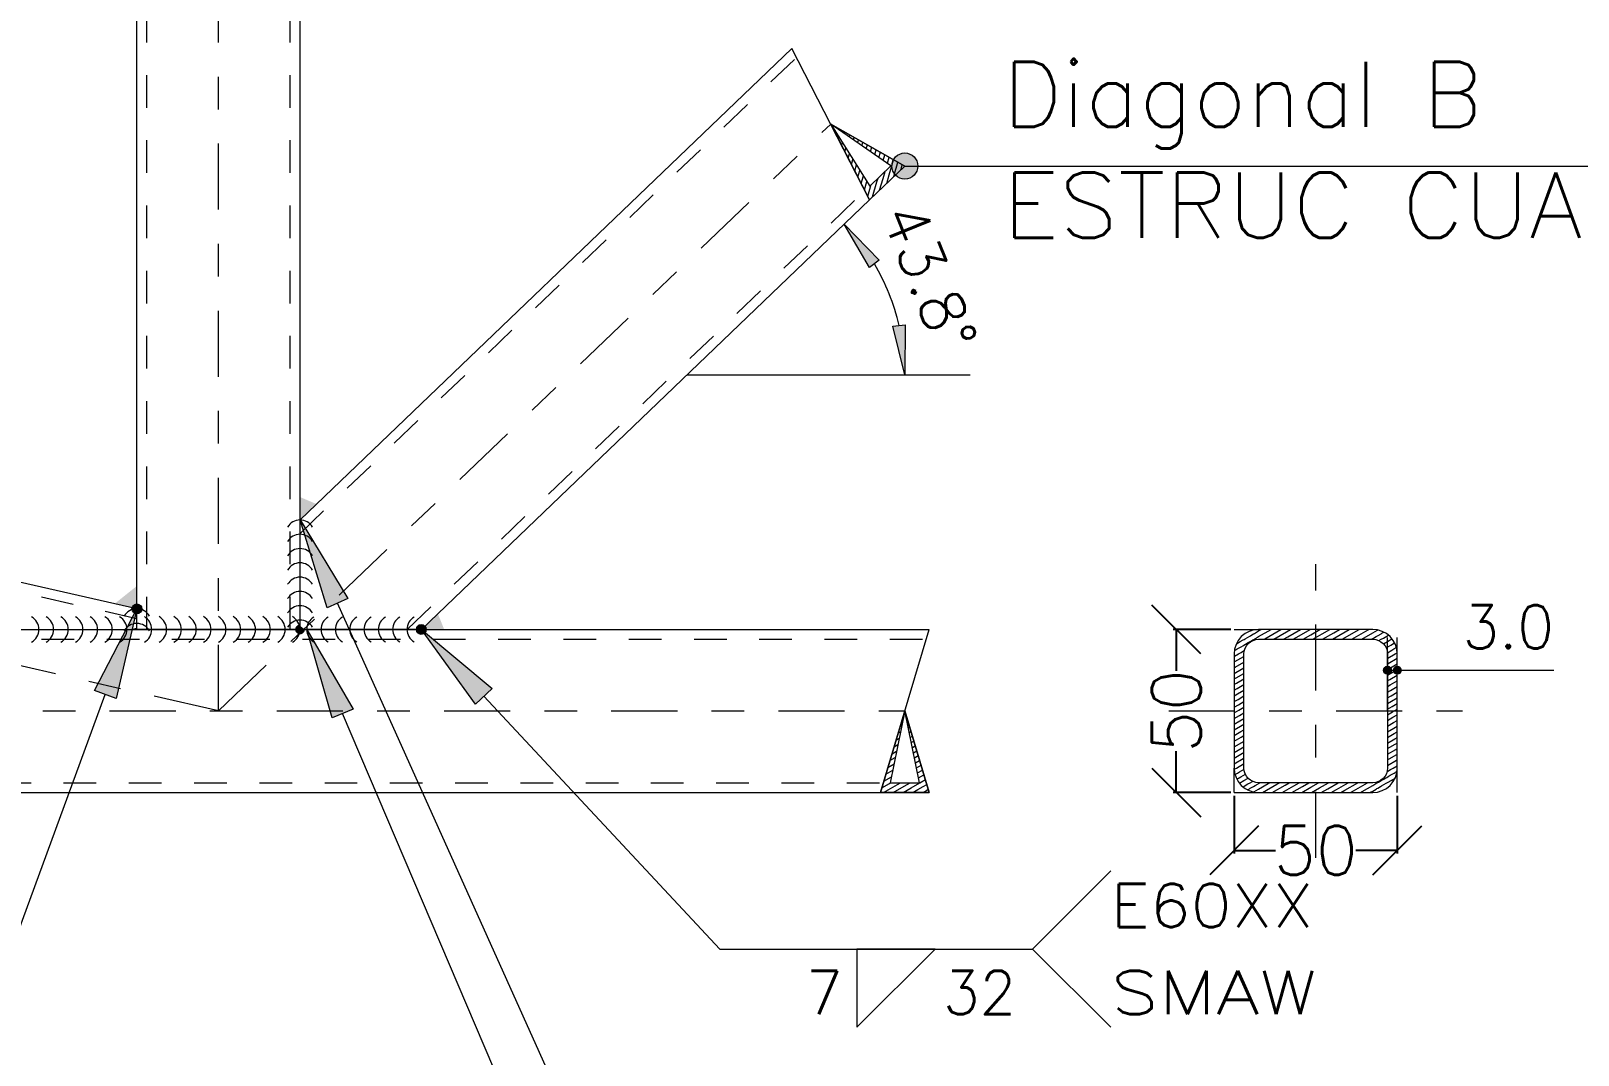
# Model space of a CAD drawing. Header units: millimetres. Extents: x 3028.5 to 3057.3, y 108.4 to 144.6.
# Drawn here: x 3049.861 to 3054.602, y 132.248 to 135.388 of the extents above; entities that cross this region are included whole.
import ezdxf
from ezdxf.enums import TextEntityAlignment as Align

# ---------------------------------------------------------------- set-up
doc = ezdxf.new("R2010")
doc.units = ezdxf.units.MM
doc.linetypes.add('CYPE_PUNTO', pattern=[0.075, 0, -0.075])
doc.linetypes.add('CYPE_RAYAPUNTO', pattern=[0.4125, 0.2025, -0.105, 0, -0.105])
for name, color, linetype, lineweight in [('COTAS', 202, 'Continuous', 13), ('EJES', 42, 'CYPE_RAYAPUNTO', 0), ('LINEAS_DE_PROLONGACION_DE_COTAS', 8, 'CYPE_PUNTO', 9), ('LINEAS_OCULTAS', 8, 'CYPE_PUNTO', 9), ('PERFILES', 7, 'Continuous', 9), ('SIMBOLOS_UTILIZADOS_EN_LAS_SOLDADURAS', 140, 'Continuous', 0), ('SOLDADURAS', 150, 'Continuous', 0), ('SOMBREADOS', 8, 'Continuous', 9), ('TEXTOS', 2, 'Continuous', 9)]:
    doc.layers.add(name, color=color, linetype=linetype, lineweight=lineweight)
doc.styles.add('CYPETXT_0.04_romans', font='romans__.ttf', dxfattribs={"height": 0.15})
doc.styles.add('CYPETXT_romans', font='romans__.ttf', dxfattribs={"height": 0.2})
doc.dimstyles.new('cype_oblique', dxfattribs={"dimtxt": 0.15, "dimasz": 0.15, "dimexe": 0.01, "dimexo": 0.01, "dimgap": 0, "dimtad": 0, "dimdec": 4, "dimzin": 0, "dimdsep": 46, "dimtxsty": 'CYPETXT_0.04_romans', "dimblk1": 'OBLIQUE', "dimblk2": 'OBLIQUE', "dimsah": 1, "dimcen": 0.09, "dimadec": 0, "dimazin": 0, "dimtfac": 1, "dimtdec": 4, "dimtofl": 0, "dimtmove": 2, "dimatfit": 3, "dimfxl": 1, "dimtolj": 1, "dimtzin": 0, "dimarcsym": 0})

# ---------------------------------------------------------------- blocks, each defined once
blk = doc.blocks.new('_OBLIQUE')
at = {"color": 0, "linetype": 'ByBlock', "lineweight": -2}
blk.add_line((-0.5, -0.5), (0.5, 0.5), dxfattribs=at)
blk = doc.blocks.new('*D3052')
at = {"layer": 'COTAS', "color": 0, "lineweight": -2, "transparency": 16777216}
for p, q in [((3053.5484, 133.0428), (3053.5484, 132.8655)), ((3054.0484, 133.0428), (3054.0484, 132.8655)), ((3053.5484, 132.8755), (3053.6752, 132.8755)), ((3054.0484, 132.8755), (3053.9216, 132.8755))]:
    blk.add_line(p, q, dxfattribs=at)
at = {"layer": 'Defpoints', "color": 0, "transparency": 16777216}
for p in [(3053.5484, 133.0528), (3054.0484, 133.0528), (3054.0484, 132.8755)]:
    blk.add_point(p, dxfattribs=at)
at = {"layer": 'COTAS', "color": 0, "lineweight": -2, "transparency": 16777216, "xscale": 0.15, "yscale": 0.15, "zscale": 0.15, "rotation": 180}
blk.add_blockref('_OBLIQUE', (3053.5484, 132.8755), dxfattribs=at)
at = {"layer": 'COTAS', "color": 0, "lineweight": -2, "transparency": 16777216, "xscale": 0.15, "yscale": 0.15, "zscale": 0.15}
blk.add_blockref('_OBLIQUE', (3054.0484, 132.8755), dxfattribs=at)
at = {"layer": 'COTAS', "color": 0, "transparency": 16777216, "insert": (3053.7984, 132.8755), "char_height": 0.15, "attachment_point": 5, "style": 'CYPETXT_0.04_romans'}
blk.add_mtext('\\A1;50', dxfattribs=at)
blk = doc.blocks.new('*D3053')
at = {"layer": 'COTAS', "color": 0, "lineweight": -2, "transparency": 16777216}
for p, q in [((3053.5384, 133.5528), (3053.3611, 133.5528)), ((3053.3711, 133.5528), (3053.3711, 133.426)), ((3053.3711, 133.0528), (3053.3711, 133.1796)), ((3053.5384, 133.0528), (3053.3611, 133.0528))]:
    blk.add_line(p, q, dxfattribs=at)
at = {"layer": 'Defpoints', "color": 0, "transparency": 16777216}
for p in [(3053.5484, 133.5528), (3053.3711, 133.0528), (3053.5484, 133.0528)]:
    blk.add_point(p, dxfattribs=at)
at = {"layer": 'COTAS', "color": 0, "lineweight": -2, "transparency": 16777216, "xscale": 0.15, "yscale": 0.15, "zscale": 0.15}
for p, rotation in [((3053.3711, 133.5528), 90), ((3053.3711, 133.0528), 270)]:
    blk.add_blockref('_OBLIQUE', p, dxfattribs=dict(at, rotation=rotation))
at = {"layer": 'COTAS', "color": 0, "transparency": 16777216, "insert": (3053.3711, 133.3028), "char_height": 0.15, "attachment_point": 5, "rotation": 90, "style": 'CYPETXT_0.04_romans'}
blk.add_mtext('\\A1;50', dxfattribs=at)

msp = doc.modelspace()

# ---------------------------------------------------------------- hatches: boundary and pattern name
at = {"layer": 'COTAS'}
for points in [[(3052.43049, 134.66239), (3052.35321, 134.79566), (3052.46091, 134.68552)], [(3052.54058, 134.48735), (3052.53909, 134.33331), (3052.50262, 134.48298)]]:
    msp.add_hatch(color=256, dxfattribs=at).paths.add_polyline_path(points)
h = msp.add_hatch(color=256, dxfattribs=at)
edge = h.paths.add_edge_path()
edge.add_arc((3054.01836, 133.42778), 0.012, 0, 360)
h = msp.add_hatch(color=256, dxfattribs=at)
edge = h.paths.add_edge_path()
edge.add_arc((3054.04835, 133.42778), 0.012, 0, 360)
at = {"layer": 'SIMBOLOS_UTILIZADOS_EN_LAS_SOLDADURAS'}
for points in [[(3050.83216, 133.64788), (3050.76831, 133.61919), (3050.68547, 133.88892)], [(3050.12153, 133.34133), (3050.05585, 133.36553), (3050.18549, 133.61615)], [(3050.84792, 133.30887), (3050.78352, 133.28145), (3050.70603, 133.55277)], [(3051.27395, 133.37201), (3051.22279, 133.32424), (3051.05729, 133.55277)]]:
    msp.add_hatch(color=256, dxfattribs=at).paths.add_polyline_path(points)
at = {"layer": 'SOLDADURAS'}
for points in [[(3050.73599, 133.93737), (3050.68547, 133.95892), (3050.68547, 133.88892)], [(3050.11725, 133.63171), (3050.18549, 133.68615), (3050.18549, 133.61615)], [(3051.05729, 133.55277), (3051.12729, 133.55277), (3051.10781, 133.60122)], [(3050.69907, 133.54667), (3050.70037, 133.55277), (3050.69617, 133.55277), (3050.68547, 133.56117), (3050.68547, 133.56751), (3050.68377, 133.56767), (3050.67787, 133.56577), (3050.67317, 133.56157), (3050.67067, 133.55587), (3050.67067, 133.54967), (3050.67317, 133.54397), (3050.67787, 133.53977), (3050.68377, 133.53787), (3050.68997, 133.53847), (3050.69537, 133.54167)]]:
    msp.add_hatch(color=256, dxfattribs=at).paths.add_polyline_path(points, flags=0)
h = msp.add_hatch(color=256, dxfattribs=at)
edge = h.paths.add_edge_path()
edge.add_arc((3050.18549, 133.61601), 0.015, 0, 360)
h = msp.add_hatch(color=256, dxfattribs=at)
edge = h.paths.add_edge_path()
edge.add_arc((3051.05694, 133.55277), 0.015, 0, 360)
at = {"layer": 'TEXTOS'}
h = msp.add_hatch(color=256, dxfattribs=at)
edge = h.paths.add_edge_path()
edge.add_arc((3052.53909, 134.97394), 0.04, 0, 360)

# ---------------------------------------------------------------- linework, layer by layer
at = {"layer": 'COTAS'}
for p, q in [((3051.87112, 134.33331), (3052.73908, 134.33331)), ((3054.01836, 133.30278), (3054.01836, 133.52777)), ((3054.04835, 133.30278), (3054.04835, 133.52777)), ((3054.01836, 133.42778), (3054.52833, 133.42778))]:
    msp.add_line(p, q, dxfattribs=at)
for points in [[(3052.43049, 134.66239), (3052.35321, 134.79566), (3052.46091, 134.68552)], [(3052.54058, 134.48735), (3052.53909, 134.33331), (3052.50262, 134.48298)]]:
    msp.add_lwpolyline(points, close=True, dxfattribs=at)
for centre in [(3054.01836, 133.42778), (3054.04835, 133.42778)]:
    msp.add_circle(centre, 0.012, dxfattribs=at)
msp.add_ellipse((3051.87112, 134.33331), major_axis=(0, -0.66797), ratio=1, start_param=1.800164, end_param=2.1059663, dxfattribs=at)
at = {"layer": 'EJES'}
for p, q in [((3050.43548, 133.30278), (3050.43548, 135.79159)), ((3050.43548, 133.30278), (3052.31193, 135.10245)), ((3050.43548, 133.30278), (3047.15572, 134.05024)), ((3053.79837, 132.8528), (3053.79837, 133.75276)), ((3047.02705, 133.30278), (3052.53909, 133.30278)), ((3053.34839, 133.30278), (3054.24835, 133.30278))]:
    msp.add_line(p, q, dxfattribs=at)
at = {"layer": 'LINEAS_DE_PROLONGACION_DE_COTAS'}
for p, q in [((3053.54838, 133.55277), (3053.62337, 133.55277)), ((3053.54838, 133.05279), (3053.54838, 133.12779)), ((3054.04835, 133.05279), (3054.04835, 133.12779)), ((3053.54838, 133.05279), (3053.62337, 133.05279))]:
    msp.add_line(p, q, dxfattribs=at)
at = {"layer": 'LINEAS_OCULTAS'}
for p, q in [((3050.21549, 133.55277), (3050.21549, 135.85758)), ((3050.65547, 133.55277), (3050.65547, 135.72559)), ((3050.68547, 133.84736), (3052.20728, 135.3069)), ((3051.01395, 133.55277), (3052.41657, 134.898)), ((3050.18549, 133.58539), (3047.14025, 134.2794)), ((3050.18549, 133.5569), (3050.18549, 133.61601)), ((3047.09305, 133.52277), (3052.60509, 133.52277)), ((3046.96105, 133.08279), (3052.47309, 133.08279))]:
    msp.add_line(p, q, dxfattribs=at)
at = {"layer": 'PERFILES'}
for p, q in [((3050.18549, 133.61601), (3050.18549, 135.86658)), ((3050.68547, 133.55277), (3050.68547, 135.71659)), ((3050.68547, 133.88892), (3052.19301, 135.33478)), ((3051.05729, 133.55277), (3052.43084, 134.87012)), ((3050.18549, 133.61615), (3047.13815, 134.31065)), ((3047.10205, 133.55277), (3052.61409, 133.55277)), ((3050.18549, 133.55277), (3050.18549, 133.5569)), ((3046.95205, 133.05279), (3052.46409, 133.05279))]:
    msp.add_line(p, q, dxfattribs=at)
for points in [[(3052.31193, 135.10245), (3052.53909, 134.97394), (3052.43084, 134.87012), (3052.19301, 135.33478)], [(3051.05729, 133.55277), (3051.05694, 133.55277), (3051.04666, 133.55277), (3051.03325, 133.55277), (3051.01776, 133.55277), (3051.00122, 133.55277), (3050.98506, 133.55277), (3050.97382, 133.55277), (3050.96163, 133.55277), (3050.94894, 133.55277), (3050.9295, 133.55277), (3050.91005, 133.55277), (3050.8906, 133.55277), (3050.87116, 133.55277), (3050.85171, 133.55277), (3050.83226, 133.55277), (3050.81282, 133.55277), (3050.79337, 133.55277), (3050.77392, 133.55277), (3050.75447, 133.55277), (3050.73503, 133.55277), (3050.71558, 133.55277), (3050.69613, 133.55277), (3050.68547, 133.56119), (3050.68547, 133.57985), (3050.68547, 133.5985), (3050.68547, 133.61715), (3050.68547, 133.6358), (3050.68547, 133.65445), (3050.68547, 133.6731), (3050.68547, 133.69175), (3050.68547, 133.7104), (3050.68547, 133.72906), (3050.68547, 133.74771), (3050.68547, 133.76636), (3050.68547, 133.78501), (3050.68547, 133.79717), (3050.68547, 133.80887), (3050.68547, 133.81965), (3050.68547, 133.83513), (3050.68547, 133.85098), (3050.68547, 133.86588), (3050.68547, 133.8788), (3050.68547, 133.88861), (3050.68547, 133.88892)], [(3049.8232, 133.55277), (3049.88378, 133.55277), (3049.94436, 133.55277), (3050.00494, 133.55277), (3050.06551, 133.55277), (3050.12609, 133.55277), (3050.1656, 133.55277), (3050.18549, 133.5569), (3050.18549, 133.56488), (3050.18549, 133.57187), (3050.18549, 133.58443), (3050.18549, 133.59684), (3050.18549, 133.60778), (3050.18549, 133.61601), (3050.18549, 133.61615)], [(3050.68547, 133.55277), (3050.68534, 133.55277), (3050.67488, 133.55277), (3050.66183, 133.55277), (3050.64789, 133.55277), (3050.64229, 133.55277), (3050.63547, 133.55277), (3050.62769, 133.55277), (3050.61925, 133.55277), (3050.61047, 133.55277), (3050.59701, 133.55277), (3050.58355, 133.55277), (3050.57009, 133.55277), (3050.55663, 133.55277), (3050.54317, 133.55277), (3050.52971, 133.55277), (3050.51625, 133.55277), (3050.50279, 133.55277), (3050.48932, 133.55277), (3050.47586, 133.55277), (3050.4624, 133.55277), (3050.44894, 133.55277), (3050.43548, 133.55277), (3050.42202, 133.55277), (3050.40856, 133.55277), (3050.3951, 133.55277), (3050.38164, 133.55277), (3050.36818, 133.55277), (3050.35471, 133.55277), (3050.34125, 133.55277), (3050.32779, 133.55277), (3050.31433, 133.55277), (3050.30087, 133.55277), (3050.28741, 133.55277), (3050.27395, 133.55277), (3050.26049, 133.55277), (3050.25171, 133.55277), (3050.24327, 133.55277), (3050.23549, 133.55277), (3050.22867, 133.55277), (3050.22307, 133.55277), (3050.20914, 133.55277), (3050.19608, 133.55277), (3050.18562, 133.55277), (3050.18549, 133.55277)], [(3052.53909, 133.30278), (3052.61409, 133.05279), (3052.46409, 133.05279), (3052.61409, 133.55277)]]:
    msp.add_lwpolyline(points, dxfattribs=at)
for points in [[(3052.31193, 135.10245), (3052.43084, 134.87012), (3052.53909, 134.97394), (3052.31193, 135.10245)], [(3052.31193, 135.10245), (3052.43172, 134.91253), (3052.49668, 134.97483), (3052.31193, 135.10245)], [(3053.97336, 133.05279), (3053.98799, 133.05424), (3054.00206, 133.0585), (3054.01502, 133.06543), (3054.02639, 133.07476), (3054.03572, 133.08613), (3054.04265, 133.09909), (3054.04691, 133.11316), (3054.04835, 133.12779), (3054.04835, 133.47778), (3054.04691, 133.49241), (3054.04265, 133.50648), (3054.03572, 133.51944), (3054.02639, 133.53081), (3054.01502, 133.54013), (3054.00206, 133.54706), (3053.98799, 133.55133), (3053.97336, 133.55277), (3053.62337, 133.55277), (3053.60874, 133.55133), (3053.59467, 133.54706), (3053.58171, 133.54013), (3053.57034, 133.53081), (3053.56102, 133.51944), (3053.55409, 133.50648), (3053.54982, 133.49241), (3053.54838, 133.47778), (3053.54838, 133.12779), (3053.54982, 133.11316), (3053.55409, 133.09909), (3053.56102, 133.08613), (3053.57034, 133.07476), (3053.58171, 133.06543), (3053.59467, 133.0585), (3053.60874, 133.05424), (3053.62337, 133.05279), (3053.97336, 133.05279)], [(3053.62337, 133.08279), (3053.6146, 133.08366), (3053.60615, 133.08622), (3053.59837, 133.09038), (3053.59156, 133.09597), (3053.58596, 133.10279), (3053.5818, 133.11057), (3053.57924, 133.11901), (3053.57838, 133.12779), (3053.57838, 133.47778), (3053.57924, 133.48655), (3053.5818, 133.495), (3053.58596, 133.50277), (3053.59156, 133.50959), (3053.59837, 133.51519), (3053.60615, 133.51935), (3053.6146, 133.52191), (3053.62337, 133.52277), (3053.97336, 133.52277), (3053.98214, 133.52191), (3053.99058, 133.51935), (3053.99836, 133.51519), (3054.00518, 133.50959), (3054.01077, 133.50277), (3054.01493, 133.495), (3054.01749, 133.48655), (3054.01836, 133.47778), (3054.01836, 133.12779), (3054.01749, 133.11901), (3054.01493, 133.11057), (3054.01077, 133.10279), (3054.00518, 133.09597), (3053.99836, 133.09038), (3053.99058, 133.08622), (3053.98214, 133.08366), (3053.97336, 133.08279), (3053.62337, 133.08279)], [(3052.53909, 133.30278), (3052.46409, 133.05279), (3052.61409, 133.05279), (3052.53909, 133.30278)], [(3052.53909, 133.30278), (3052.49409, 133.08279), (3052.58409, 133.08279), (3052.53909, 133.30278)]]:
    msp.add_lwpolyline(points, close=True, dxfattribs=at)
at = {"layer": 'SIMBOLOS_UTILIZADOS_EN_LAS_SOLDADURAS'}
for p, q in [((3051.60043, 131.85285), (3050.80023, 133.63354)), ((3049.27053, 131.13288), (3050.08869, 133.35343)), ((3051.97225, 132.57282), (3051.24837, 133.34812)), ((3051.73639, 131.13288), (3050.81572, 133.29516)), ((3052.93021, 132.57282), (3053.17019, 132.33283))]:
    msp.add_line(p, q, dxfattribs=at)
for points in [[(3050.83216, 133.64788), (3050.76831, 133.61919), (3050.68547, 133.88892)], [(3050.12153, 133.34133), (3050.05585, 133.36553), (3050.18549, 133.61615)], [(3050.84792, 133.30887), (3050.78352, 133.28145), (3050.70603, 133.55277)], [(3051.27395, 133.37201), (3051.22279, 133.32424), (3051.05729, 133.55277)], [(3052.39223, 132.57282), (3052.39223, 132.33283), (3052.63222, 132.57282), (3052.39223, 132.57282)]]:
    msp.add_lwpolyline(points, close=True, dxfattribs=at)
msp.add_lwpolyline([(3051.97225, 132.57282), (3052.93021, 132.57282), (3053.17019, 132.81281)], dxfattribs=at)
at = {"layer": 'SOLDADURAS'}
for centre in [(3050.18549, 133.61601), (3051.05694, 133.55277)]:
    msp.add_circle(centre, 0.015, dxfattribs=at)
for centre, major_axis, start_param, end_param in [((3050.68547, 133.84474), (0.04386, 0), 0.5235864, 2.6180063), ((3050.68547, 133.80088), (0.04386, 0), 0.5236128, 2.6179798), ((3050.68547, 133.75702), (0.04386, 0), 0.5236128, 2.6179798), ((3050.68547, 133.71316), (0.04386, 0), 0.5235864, 2.6179798), ((3050.68547, 133.66929), (0.04386, 0), 0.5236128, 2.6179798), ((3050.68547, 133.62543), (0.04386, 0), 0.5236128, 2.6179798), ((3050.68547, 133.58157), (0.04386, 0), 0.5235864, 2.6179798), ((3049.84014, 133.55277), (0, -0.04499), 0.5236128, 2.6180063), ((3049.88513, 133.55277), (0, -0.04499), 0.5236128, 2.6180063), ((3049.93012, 133.55277), (0, -0.04499), 0.5236128, 2.6180063), ((3049.9751, 133.55277), (0, -0.04499), 0.5236128, 2.6180063), ((3050.02009, 133.55277), (0, -0.04499), 0.5236128, 2.6180063), ((3050.06508, 133.55277), (0, -0.04499), 0.5236128, 2.6180063), ((3050.11007, 133.55277), (0, -0.04499), 0.5236128, 2.6180063), ((3050.18549, 133.57103), (0, -0.04499), 2.0944091, 4.1888026), ((3050.18549, 133.52604), (0, -0.04499), 2.0944091, 4.1888026), ((3050.18562, 133.55277), (0.04543, 0), 5.2359754, 7.3303688), ((3050.23105, 133.55277), (0.04543, 0), 5.2359754, 7.3303688), ((3050.27648, 133.55277), (0.04543, 0), 5.2359754, 7.3303688), ((3050.32191, 133.55277), (0.04543, 0), 5.2359754, 7.3303688), ((3050.36734, 133.55277), (0.04543, 0), 5.2359754, 7.3303688), ((3050.41277, 133.55277), (0.04543, 0), 5.2359754, 7.3303688), ((3050.45819, 133.55277), (0.04543, 0), 5.2359754, 7.3303688), ((3050.50362, 133.55277), (0.04543, 0), 5.2359754, 7.3303688), ((3050.54905, 133.55277), (0.04543, 0), 5.2359754, 7.3303688), ((3050.59448, 133.55277), (0.04543, 0), 5.2359754, 7.3303688), ((3050.68547, 133.5377), (0.04386, 0), 0.5235864, 2.6180063), ((3050.63991, 133.55277), (0.04543, 0), 5.2359754, 7.3303688), ((3050.7499, 133.55277), (0.04386, 0), 2.0943827, 4.1888026), ((3050.79376, 133.55277), (0.04386, 0), 2.0943827, 4.1888026), ((3050.83762, 133.55277), (0.04386, 0), 2.0943827, 4.1888026), ((3050.88149, 133.55277), (0.04386, 0), 2.0943827, 4.1888026), ((3050.92535, 133.55277), (0.04386, 0), 2.0943827, 4.1888026), ((3050.96921, 133.55277), (0.04386, 0), 2.0943827, 4.1888026), ((3051.01308, 133.55277), (0.04386, 0), 2.0943827, 4.1888026), ((3051.05694, 133.55277), (0.04386, 0), 2.0943827, 4.1888026)]:
    msp.add_ellipse(centre, major_axis=major_axis, ratio=1, start_param=start_param, end_param=end_param, dxfattribs=at)
at = {"layer": 'SOMBREADOS'}
for p, q in [((3052.3156, 135.09524), (3052.31587, 135.09617)), ((3052.31673, 135.09911), (3052.31688, 135.09963)), ((3052.32974, 135.09013), (3052.33029, 135.09204)), ((3052.32556, 135.07577), (3052.32656, 135.07921)), ((3052.33553, 135.0563), (3052.33726, 135.06226)), ((3052.34274, 135.08114), (3052.34371, 135.08445)), ((3052.34549, 135.03683), (3052.34795, 135.0453)), ((3052.35575, 135.07216), (3052.35712, 135.07687)), ((3052.36876, 135.06317), (3052.37054, 135.06928)), ((3052.38177, 135.05418), (3052.38395, 135.06169)), ((3052.39478, 135.0452), (3052.39737, 135.0541)), ((3052.40779, 135.03621), (3052.41078, 135.04651)), ((3052.35546, 135.01736), (3052.35865, 135.02835)), ((3052.36542, 134.99789), (3052.36934, 135.01139)), ((3052.37539, 134.97843), (3052.38004, 134.99444)), ((3052.4208, 135.02722), (3052.4242, 135.03892)), ((3052.43381, 135.01824), (3052.43761, 135.03133)), ((3052.44682, 135.00925), (3052.45103, 135.02374)), ((3052.45983, 135.00026), (3052.46444, 135.01615)), ((3052.47283, 134.99128), (3052.47786, 135.00856)), ((3052.48584, 134.98229), (3052.49127, 135.00098)), ((3052.49928, 134.97476), (3052.50469, 134.99339)), ((3052.38535, 134.95896), (3052.39073, 134.97749)), ((3052.39532, 134.93949), (3052.40143, 134.96053)), ((3052.47233, 134.93575), (3052.47866, 134.95755)), ((3052.48357, 134.92069), (3052.49106, 134.94646)), ((3052.49106, 134.94646), (3052.49928, 134.97476)), ((3052.50522, 134.94146), (3052.50979, 134.95718)), ((3052.50979, 134.95718), (3052.5148, 134.97444)), ((3052.5148, 134.97444), (3052.5181, 134.9858)), ((3052.52687, 134.96222), (3052.52852, 134.96789)), ((3052.52852, 134.96789), (3052.53033, 134.97411)), ((3052.53033, 134.97411), (3052.53152, 134.97821)), ((3052.40528, 134.92002), (3052.41212, 134.94358)), ((3052.41524, 134.90055), (3052.42282, 134.92662)), ((3052.42521, 134.88108), (3052.43151, 134.90277)), ((3052.43151, 134.90277), (3052.43486, 134.91433)), ((3052.43486, 134.91433), (3052.43536, 134.91602)), ((3052.44027, 134.87917), (3052.45359, 134.92504)), ((3052.45359, 134.92504), (3052.45701, 134.93678)), ((3052.46192, 134.89993), (3052.47233, 134.93575)), ((3053.57876, 133.52239), (3053.58203, 133.52428)), ((3053.58203, 133.52428), (3053.58944, 133.52855)), ((3053.58944, 133.52855), (3053.59636, 133.53255)), ((3053.59636, 133.53255), (3053.59986, 133.53457)), ((3053.59986, 133.53457), (3053.60778, 133.53914)), ((3053.6063, 133.52097), (3053.61389, 133.52535)), ((3053.60778, 133.53914), (3053.61083, 133.54091)), ((3053.61083, 133.54091), (3053.61337, 133.54237)), ((3053.61337, 133.54237), (3053.62337, 133.54815)), ((3053.61389, 133.52535), (3053.6202, 133.52899)), ((3053.6202, 133.52899), (3053.62337, 133.53083)), ((3053.62337, 133.53083), (3053.66139, 133.55277)), ((3053.62337, 133.54815), (3053.63139, 133.55277)), ((3053.63942, 133.52277), (3053.64222, 133.52439)), ((3053.64222, 133.52439), (3053.69138, 133.55277)), ((3053.66942, 133.52277), (3053.67745, 133.52741)), ((3053.67745, 133.52741), (3053.72138, 133.55277)), ((3053.69942, 133.52277), (3053.71268, 133.53043)), ((3053.71268, 133.53043), (3053.75138, 133.55277)), ((3053.72942, 133.52277), (3053.74791, 133.53345)), ((3053.74791, 133.53345), (3053.78138, 133.55277)), ((3053.75942, 133.52277), (3053.78314, 133.53647)), ((3053.78314, 133.53647), (3053.81138, 133.55277)), ((3053.78942, 133.52277), (3053.81837, 133.53949)), ((3053.81837, 133.53949), (3053.84138, 133.55277)), ((3053.81942, 133.52277), (3053.8536, 133.54251)), ((3053.84942, 133.52277), (3053.88882, 133.54553)), ((3053.8536, 133.54251), (3053.87138, 133.55277)), ((3053.87941, 133.52277), (3053.92405, 133.54855)), ((3053.88882, 133.54553), (3053.90137, 133.55277)), ((3053.90941, 133.52277), (3053.95928, 133.55157)), ((3053.92405, 133.54855), (3053.93137, 133.55277)), ((3053.93941, 133.52277), (3053.97336, 133.54237)), ((3053.95928, 133.55157), (3053.96137, 133.55277)), ((3053.96941, 133.52277), (3053.97336, 133.52505)), ((3053.97336, 133.54237), (3053.98754, 133.55056)), ((3053.97336, 133.52505), (3053.97501, 133.52601)), ((3053.97501, 133.52601), (3053.98399, 133.53119)), ((3053.98399, 133.53119), (3053.98935, 133.53428)), ((3053.98754, 133.55056), (3053.98783, 133.55073)), ((3053.98783, 133.55073), (3053.988, 133.55083)), ((3053.988, 133.55083), (3053.9886, 133.55117)), ((3053.98935, 133.53428), (3053.99908, 133.5399)), ((3053.99908, 133.5399), (3054.00138, 133.54123)), ((3053.99923, 133.52267), (3054.00596, 133.52656)), ((3054.00138, 133.54123), (3054.00698, 133.54446)), ((3054.00596, 133.52656), (3054.02099, 133.53523)), ((3053.54937, 133.4881), (3053.55349, 133.49048)), ((3053.55349, 133.49048), (3053.555, 133.49135)), ((3053.55535, 133.50887), (3053.56688, 133.51553)), ((3053.56688, 133.51553), (3053.57595, 133.52077)), ((3053.56941, 133.48235), (3053.57737, 133.48695)), ((3053.56985, 133.49993), (3053.57666, 133.50385)), ((3053.57595, 133.52077), (3053.57876, 133.52239)), ((3053.57666, 133.50385), (3053.58079, 133.50624)), ((3053.57737, 133.48695), (3053.57981, 133.48835)), ((3053.58079, 133.50624), (3053.58325, 133.50766)), ((3053.58325, 133.50766), (3053.58974, 133.51141)), ((3053.58974, 133.51141), (3053.5973, 133.51577)), ((3053.5973, 133.51577), (3053.59779, 133.51605)), ((3053.59779, 133.51605), (3053.59824, 133.51632)), ((3053.59824, 133.51632), (3053.60567, 133.5206)), ((3053.60567, 133.5206), (3053.6063, 133.52097)), ((3053.99209, 133.51855), (3053.99923, 133.52267)), ((3054.01408, 133.4966), (3054.02829, 133.50481)), ((3054.01945, 133.46506), (3054.04146, 133.47778)), ((3054.02829, 133.50481), (3054.03996, 133.51155)), ((3054.03801, 133.4931), (3054.04543, 133.49738)), ((3054.04146, 133.47778), (3054.04799, 133.48155)), ((3053.54838, 133.47021), (3053.549, 133.47056)), ((3053.54838, 133.45289), (3053.55041, 133.45406)), ((3053.54838, 133.43557), (3053.55182, 133.43756)), ((3053.55041, 133.45406), (3053.57838, 133.47021)), ((3053.55182, 133.43756), (3053.57838, 133.45289)), ((3053.55324, 133.42105), (3053.57838, 133.43557)), ((3054.01836, 133.46443), (3054.01945, 133.46506)), ((3054.01836, 133.44711), (3054.02086, 133.44856)), ((3054.01836, 133.42979), (3054.02227, 133.43206)), ((3054.02086, 133.44856), (3054.04835, 133.46443)), ((3054.02227, 133.43206), (3054.04835, 133.44711)), ((3054.02369, 133.41555), (3054.04835, 133.42979)), ((3053.54838, 133.41825), (3053.55324, 133.42105)), ((3053.54838, 133.40093), (3053.55465, 133.40455)), ((3053.54838, 133.38361), (3053.55607, 133.38805)), ((3053.55465, 133.40455), (3053.57838, 133.41825)), ((3053.55607, 133.38805), (3053.57838, 133.40093)), ((3053.55748, 133.37155), (3053.57838, 133.38361)), ((3054.01836, 133.41247), (3054.02369, 133.41555)), ((3054.01836, 133.39516), (3054.0251, 133.39905)), ((3054.01836, 133.37784), (3054.02652, 133.38255)), ((3054.0251, 133.39905), (3054.04835, 133.41247)), ((3054.02652, 133.38255), (3054.04835, 133.39516)), ((3053.54838, 133.36629), (3053.55748, 133.37155)), ((3053.54838, 133.34897), (3053.5589, 133.35504)), ((3053.54838, 133.33165), (3053.56031, 133.33854)), ((3053.5589, 133.35504), (3053.57838, 133.36629)), ((3053.56031, 133.33854), (3053.57838, 133.34897)), ((3054.01836, 133.36052), (3054.02793, 133.36604)), ((3054.01836, 133.3432), (3054.02935, 133.34954)), ((3054.02793, 133.36604), (3054.04835, 133.37784)), ((3054.02935, 133.34954), (3054.04835, 133.36052)), ((3054.03076, 133.33304), (3054.04835, 133.3432)), ((3052.53748, 133.29741), (3052.53807, 133.29774)), ((3052.53991, 133.29881), (3052.54023, 133.29899)), ((3053.54838, 133.31433), (3053.56173, 133.32204)), ((3053.54838, 133.29701), (3053.56314, 133.30553)), ((3053.54838, 133.27969), (3053.56456, 133.28903)), ((3053.56173, 133.32204), (3053.57838, 133.33165)), ((3053.56314, 133.30553), (3053.57838, 133.31433)), ((3053.56456, 133.28903), (3053.57838, 133.29701)), ((3054.01836, 133.32588), (3054.03076, 133.33304)), ((3054.01836, 133.30856), (3054.03218, 133.31654)), ((3054.01836, 133.29124), (3054.03359, 133.30003)), ((3054.03218, 133.31654), (3054.04835, 133.32588)), ((3054.03359, 133.30003), (3054.04835, 133.30856)), ((3054.03501, 133.28353), (3054.04835, 133.29124)), ((3052.51863, 133.23456), (3052.52601, 133.23883)), ((3052.52491, 133.25551), (3052.53003, 133.25846)), ((3052.5312, 133.27646), (3052.53405, 133.2781)), ((3052.54308, 133.28332), (3052.54466, 133.28423)), ((3052.54625, 133.26783), (3052.54909, 133.26947)), ((3052.54942, 133.25234), (3052.55352, 133.25471)), ((3052.55258, 133.23685), (3052.55795, 133.23994)), ((3053.54838, 133.26237), (3053.56597, 133.27253)), ((3053.54838, 133.24505), (3053.56738, 133.25602)), ((3053.54838, 133.22773), (3053.5688, 133.23952)), ((3053.56597, 133.27253), (3053.57838, 133.27969)), ((3053.56738, 133.25602), (3053.57838, 133.26237)), ((3053.5688, 133.23952), (3053.57838, 133.24505)), ((3054.01836, 133.27392), (3054.03501, 133.28353)), ((3054.01836, 133.2566), (3054.03642, 133.26703)), ((3054.01836, 133.23928), (3054.03783, 133.25052)), ((3054.03642, 133.26703), (3054.04835, 133.27392)), ((3054.03783, 133.25052), (3054.04835, 133.2566)), ((3054.03925, 133.23402), (3054.04835, 133.23928)), ((3052.50606, 133.19267), (3052.51798, 133.19955)), ((3052.51235, 133.21361), (3052.522, 133.21919)), ((3052.55575, 133.22136), (3052.56238, 133.22518)), ((3052.55892, 133.20587), (3052.56681, 133.21042)), ((3052.56209, 133.19037), (3052.57124, 133.19566)), ((3053.54838, 133.21041), (3053.57021, 133.22302)), ((3053.54838, 133.19309), (3053.57163, 133.20652)), ((3053.57021, 133.22302), (3053.57838, 133.22773)), ((3053.57163, 133.20652), (3053.57838, 133.21041)), ((3053.57304, 133.19001), (3053.57838, 133.19309)), ((3054.01836, 133.22196), (3054.03925, 133.23402)), ((3054.01836, 133.20464), (3054.04066, 133.21752)), ((3054.01836, 133.18732), (3054.04208, 133.20101)), ((3054.04066, 133.21752), (3054.04835, 133.22196)), ((3054.04208, 133.20101), (3054.04835, 133.20464)), ((3052.49349, 133.15077), (3052.50995, 133.16027)), ((3052.49978, 133.17172), (3052.51396, 133.17991)), ((3052.56526, 133.17488), (3052.57566, 133.18089)), ((3052.56843, 133.15939), (3052.58009, 133.16613)), ((3052.57159, 133.1439), (3052.58452, 133.15137)), ((3053.54838, 133.17577), (3053.57304, 133.19001)), ((3053.54838, 133.15845), (3053.57446, 133.17351)), ((3053.54838, 133.14113), (3053.57587, 133.15701)), ((3053.57446, 133.17351), (3053.57838, 133.17577)), ((3053.57587, 133.15701), (3053.57838, 133.15845)), ((3054.01836, 133.17), (3054.04349, 133.18451)), ((3054.01836, 133.15268), (3054.04491, 133.16801)), ((3054.01836, 133.13536), (3054.04632, 133.15151)), ((3054.04349, 133.18451), (3054.04835, 133.18732)), ((3054.04491, 133.16801), (3054.04835, 133.17)), ((3054.04632, 133.15151), (3054.04835, 133.15268)), ((3052.47464, 133.08793), (3052.4979, 133.10135)), ((3052.48092, 133.10887), (3052.50191, 133.12099)), ((3052.48721, 133.12982), (3052.50593, 133.14063)), ((3052.57476, 133.12841), (3052.58895, 133.1366)), ((3052.57793, 133.11292), (3052.59338, 133.12184)), ((3052.5811, 133.09743), (3052.59781, 133.10708)), ((3053.55131, 133.10818), (3053.55872, 133.11247)), ((3053.55677, 133.09402), (3053.56844, 133.10076)), ((3053.56844, 133.10076), (3053.58265, 133.10896)), ((3053.57729, 133.1405), (3053.57838, 133.14113)), ((3054.00699, 133.09416), (3054.01348, 133.0979)), ((3054.01348, 133.0979), (3054.01594, 133.09933)), ((3054.01693, 133.11721), (3054.01936, 133.11862)), ((3054.01936, 133.11862), (3054.02732, 133.12322)), ((3054.02688, 133.10564), (3054.03881, 133.11253)), ((3054.02732, 133.12322), (3054.03525, 133.12779)), ((3054.02985, 133.09004), (3054.04138, 133.09669)), ((3054.03525, 133.12779), (3054.04774, 133.135)), ((3054.03881, 133.11253), (3054.04174, 133.11422)), ((3054.04174, 133.11422), (3054.04324, 133.11509)), ((3054.04324, 133.11509), (3054.04736, 133.11747)), ((3054.04774, 133.135), (3054.04835, 133.13536)), ((3052.46836, 133.06698), (3052.49185, 133.08054)), ((3052.47379, 133.05279), (3052.51618, 133.07727)), ((3052.49185, 133.08054), (3052.49525, 133.08251)), ((3052.49525, 133.08251), (3052.49575, 133.08279)), ((3052.50379, 133.05279), (3052.53712, 133.07204)), ((3052.51618, 133.07727), (3052.52575, 133.08279)), ((3052.53378, 133.05279), (3052.55805, 133.06681)), ((3052.53712, 133.07204), (3052.55574, 133.08279)), ((3052.55805, 133.06681), (3052.5847, 133.08219)), ((3052.56378, 133.05279), (3052.57899, 133.06157)), ((3052.57899, 133.06157), (3052.59568, 133.07121)), ((3052.5847, 133.08219), (3052.60224, 133.09232)), ((3052.59378, 133.05279), (3052.59992, 133.05634)), ((3052.59568, 133.07121), (3052.60667, 133.07755)), ((3052.59992, 133.05634), (3052.60666, 133.06023)), ((3052.60666, 133.06023), (3052.61109, 133.06279)), ((3053.57574, 133.07033), (3053.59077, 133.07901)), ((3053.58976, 133.0611), (3053.59535, 133.06434)), ((3053.59077, 133.07901), (3053.59751, 133.0829)), ((3053.59535, 133.06434), (3053.59765, 133.06566)), ((3053.59751, 133.0829), (3053.60464, 133.08702)), ((3053.59765, 133.06566), (3053.60739, 133.07128)), ((3053.60739, 133.07128), (3053.61274, 133.07438)), ((3053.60813, 133.05439), (3053.60873, 133.05474)), ((3053.60873, 133.05474), (3053.6089, 133.05484)), ((3053.6089, 133.05484), (3053.60919, 133.055)), ((3053.60919, 133.055), (3053.62337, 133.06319)), ((3053.61274, 133.07438), (3053.62172, 133.07956)), ((3053.62172, 133.07956), (3053.62337, 133.08051)), ((3053.62337, 133.08051), (3053.62681, 133.0825)), ((3053.62337, 133.06319), (3053.65293, 133.08026)), ((3053.62681, 133.0825), (3053.62732, 133.08279)), ((3053.63536, 133.05279), (3053.67905, 133.07802)), ((3053.65293, 133.08026), (3053.65732, 133.08279)), ((3053.66536, 133.05279), (3053.70517, 133.07578)), ((3053.67905, 133.07802), (3053.68732, 133.08279)), ((3053.69536, 133.05279), (3053.7313, 133.07354)), ((3053.70517, 133.07578), (3053.71732, 133.08279)), ((3053.72536, 133.05279), (3053.75742, 133.0713)), ((3053.7313, 133.07354), (3053.74732, 133.08279)), ((3053.75536, 133.05279), (3053.78354, 133.06907)), ((3053.75742, 133.0713), (3053.77732, 133.08279)), ((3053.78354, 133.06907), (3053.80731, 133.08279)), ((3053.78535, 133.05279), (3053.80966, 133.06683)), ((3053.80966, 133.06683), (3053.83731, 133.08279)), ((3053.81535, 133.05279), (3053.83578, 133.06459)), ((3053.83578, 133.06459), (3053.86731, 133.08279)), ((3053.84535, 133.05279), (3053.8619, 133.06235)), ((3053.8619, 133.06235), (3053.89731, 133.08279)), ((3053.87535, 133.05279), (3053.88802, 133.06011)), ((3053.88802, 133.06011), (3053.92731, 133.08279)), ((3053.90535, 133.05279), (3053.91414, 133.05787)), ((3053.91414, 133.05787), (3053.95731, 133.08279)), ((3053.93535, 133.05279), (3053.94026, 133.05563)), ((3053.94026, 133.05563), (3053.97336, 133.07474)), ((3053.96535, 133.05279), (3053.96638, 133.05339)), ((3053.96638, 133.05339), (3053.97336, 133.05742)), ((3053.97336, 133.07474), (3053.97653, 133.07657)), ((3053.97336, 133.05742), (3053.98336, 133.0632)), ((3053.97653, 133.07657), (3053.98284, 133.08022)), ((3053.98284, 133.08022), (3053.99043, 133.0846)), ((3053.98336, 133.0632), (3053.9859, 133.06466)), ((3053.9859, 133.06466), (3053.98895, 133.06642)), ((3053.98895, 133.06642), (3053.99687, 133.07099)), ((3053.99043, 133.0846), (3053.99107, 133.08496)), ((3053.99107, 133.08496), (3053.99849, 133.08925)), ((3053.99687, 133.07099), (3054.00037, 133.07302)), ((3053.99849, 133.08925), (3053.99895, 133.08951)), ((3053.99895, 133.08951), (3053.99943, 133.08979)), ((3053.99943, 133.08979), (3054.00699, 133.09416)), ((3054.00037, 133.07302), (3054.00729, 133.07701)), ((3054.00729, 133.07701), (3054.0147, 133.08129)), ((3054.0147, 133.08129), (3054.01797, 133.08318)), ((3054.01797, 133.08318), (3054.02078, 133.0848)), ((3054.02078, 133.0848), (3054.02985, 133.09004))]:
    msp.add_line(p, q, dxfattribs=at)
for points in [[(3054.0056, 133.50903), (3054.01834, 133.51638), (3054.03184, 133.52418)], [(3053.549, 133.47056), (3053.56149, 133.47778), (3053.56941, 133.48235)], [(3053.555, 133.49135), (3053.55792, 133.49304), (3053.56985, 133.49993)], [(3054.01797, 133.48153), (3054.03148, 133.48933), (3054.03801, 133.4931)], [(3053.54874, 133.12402), (3053.55527, 133.12779), (3053.57729, 133.1405)], [(3053.55872, 133.11247), (3053.56525, 133.11623), (3053.57876, 133.12403)], [(3053.56489, 133.08139), (3053.57839, 133.08918), (3053.59113, 133.09654)], [(3054.01594, 133.09933), (3054.02007, 133.10171), (3054.02688, 133.10564)]]:
    msp.add_lwpolyline(points, dxfattribs=at)
at = {"layer": 'TEXTOS'}
msp.add_line((3052.53909, 134.97394), (3057.02332, 134.97394), dxfattribs=at)
msp.add_circle((3052.53909, 134.97394), 0.04, dxfattribs=at)

# ---------------------------------------------------------------- texts
at = {"layer": 'COTAS', "style": 'CYPETXT_romans', "width": 0.924757}
msp.add_text('43.8°', height=0.133333, rotation=291.90077, dxfattribs=at).set_placement((3052.46471, 134.82629), (3052.64076, 134.38838), align=Align.FIT)
at = {"layer": 'COTAS', "style": 'CYPETXT_romans', "width": 0.868021}
msp.add_text('3.0', height=0.133333, dxfattribs=at).set_placement((3054.24835, 133.49444), (3054.52833, 133.49444), align=Align.FIT)
at = {"layer": 'SIMBOLOS_UTILIZADOS_EN_LAS_SOLDADURAS', "style": 'CYPETXT_romans'}
for s, height, width, p, p2 in [('E60XX', 0.133333, 0.978069, (3053.17019, 132.63948), (3053.79217, 132.63948)), ('7', 0.13333, 0.872047, (3052.23624, 132.37282), (3052.34823, 132.37282)), ('32', 0.133333, 0.872047, (3052.65622, 132.37282), (3052.88021, 132.37282)), ('SMAW', 0.133333, 1.145981, (3053.17019, 132.37282), (3053.80217, 132.37282))]:
    msp.add_text(s, height=height, dxfattribs=dict(at, width=width)).set_placement(p, p2, align=Align.FIT)
at = {"layer": 'TEXTOS', "style": 'CYPETXT_romans'}
for s, width, p, p2 in [('Diagonal B', 0.85469, (3052.83908, 135.09393), (3054.30901, 135.09393)), ('ESTRUC CUAD 50x50x3.0mm', 0.905942, (3052.83908, 134.75395), (3056.98189, 134.75395))]:
    msp.add_text(s, height=0.2, dxfattribs=dict(at, width=width)).set_placement(p, p2, align=Align.FIT)

# ---------------------------------------------------------------- dimensions: what is measured, and where the dimension line sits
at = {"layer": 'COTAS'}
for p1, p2, picture, middle in [((3053.54838, 133.55277), (3053.54838, 133.05279), '*D3053', (3053.37105, 133.30278)), ((3053.54838, 133.05279), (3054.04835, 133.05279), '*D3052', (3053.79837, 132.87547))]:
    dim = msp.add_aligned_dim(p1=p1, p2=p2, distance=-0.17733, text='50', dimstyle='cype_oblique', dxfattribs=at)
    dim.commit()
    dim.dimension.update_dxf_attribs({"geometry": picture, "text_midpoint": middle})

doc.saveas('drawing.dxf')
